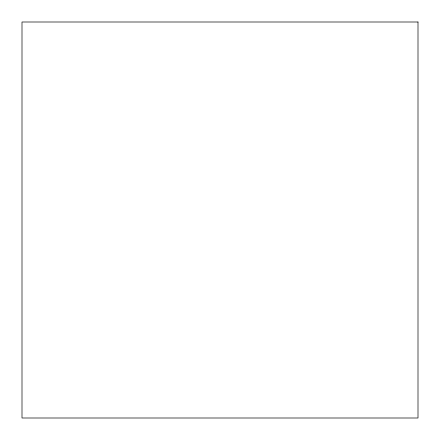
<?xml version="1.0" encoding="UTF-8"?>
<svg xmlns="http://www.w3.org/2000/svg" width="440" height="440" viewBox="0 0 440 440"><rect width="100%" height="100%" fill="white"/><g stroke="black" fill="none" stroke-linecap="round" stroke-linejoin="round"><path stroke-width="0.66" d="M418 22L22 22L22 418L418 418L418 22"/></g></svg>
